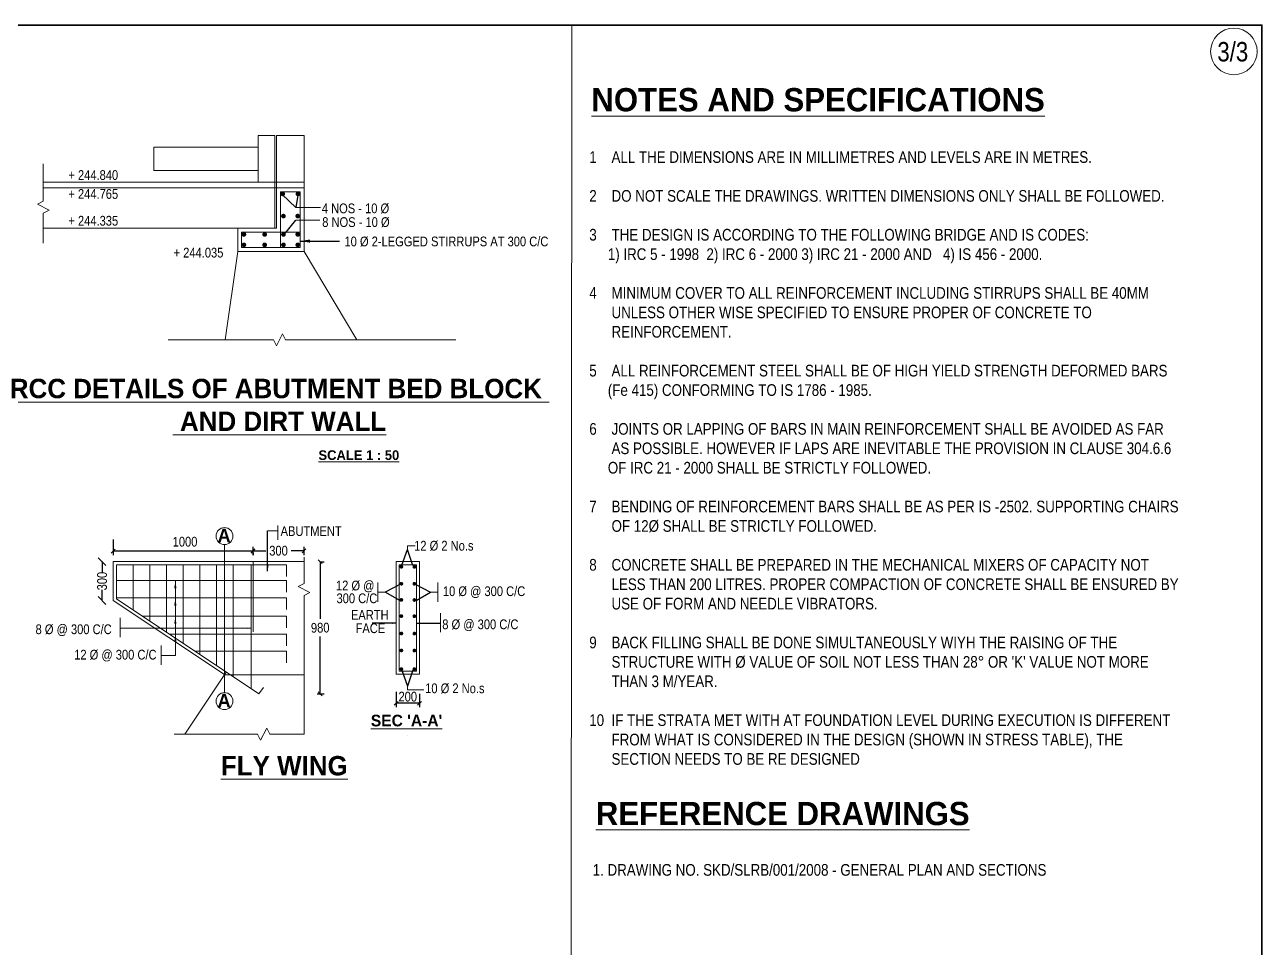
# Model space of a CAD drawing. Header units: millimetres. Extents: x 524327 to 595069, y -38330 to 9243.
# Drawn here: x 563194 to 595069, y -14544 to 9243 of the extents above; entities that cross this region are included whole.
import ezdxf
from ezdxf.enums import TextEntityAlignment as Align

# ---------------------------------------------------------------- set-up
doc = ezdxf.new("R2010")
doc.units = ezdxf.units.MM
doc.header["$LTSCALE"] = 300
doc.header["$MEASUREMENT"] = 0
doc.layers.add('MAIN', color=7, linetype='Continuous')
doc.styles.add('ARIAL NARROW', font='ARIALN.TTF', dxfattribs={"height": 250})
doc.styles.add('arn', font='ARIALN.TTF')
doc.styles.add('CITYBLUEPR', font='cityb___.ttf')
doc.dimstyles.get("Standard").update_dxf_attribs({"dimtxt": 200, "dimasz": 200, "dimexe": 0.18, "dimexo": 0.0625, "dimgap": 0.09, "dimtad": 0, "dimdec": 0, "dimzin": 0, "dimdsep": 46, "dimtxsty": 'ARIAL NARROW', "dimcen": 0.0851, "dimdle": 0.1, "dimse1": 1, "dimse2": 1, "dimadec": 0, "dimazin": 0, "dimtfac": 1, "dimtdec": 0, "dimtofl": 0, "dimtmove": 0, "dimatfit": 3, "dimfxl": 1, "dimtolj": 1, "dimtzin": 0, "dimarcsym": 0})
doc.dimstyles.new('STANDARD$0', dxfattribs={"dimscale": 88.888889, "dimtxt": 0.02, "dimasz": 0.02, "dimexe": 0.05, "dimexo": 0.1, "dimgap": 0.002, "dimtad": 2, "dimdec": 0, "dimzin": 1, "dimdsep": 46, "dimtxsty": 'Standard', "dimcen": 0.09, "dimadec": 0, "dimazin": 0, "dimtfac": 1, "dimtdec": 4, "dimtofl": 0, "dimtmove": 0, "dimatfit": 3, "dimfxl": 1, "dimtolj": 1, "dimtzin": 1, "dimarcsym": 0})
doc.dimstyles.new('STANDARD$7', dxfattribs={"dimtxt": 2, "dimasz": 2, "dimexe": 1.25, "dimexo": 0.625, "dimtad": 1, "dimdec": 0, "dimlfac": 0.5, "dimdsep": 46, "dimtxsty": 'ARIAL NARROW', "dimcen": 2.5, "dimdle": 0.1, "dimse1": 1, "dimse2": 1, "dimadec": 0, "dimazin": 0, "dimtfac": 1, "dimtdec": 0, "dimtmove": 0, "dimatfit": 3, "dimfxl": 1, "dimtolj": 1, "dimtzin": 0, "dimarcsym": 0})

# ---------------------------------------------------------------- blocks, each defined once
blk = doc.blocks.new('_Oblique')
at = {"color": 0, "linetype": 'ByBlock', "lineweight": -2}
blk.add_line((-0.5, -0.5), (0.5, 0.5), dxfattribs=at)
blk = doc.blocks.new('*D62')
at = {"layer": 'Defpoints', "color": 0, "lineweight": 9, "transparency": 16777216}
for p in [(572761, -7837), (573361, -7894), (572761, -8234)]:
    blk.add_point(p, dxfattribs=at)
at = {"layer": 'MAIN', "color": 0, "lineweight": -2, "transparency": 16777216}
for p, q in [((572761, -7937), (572761, -8334)), ((573361, -8234), (572761, -8234)), ((573361, -7994), (573361, -8334))]:
    blk.add_line(p, q, dxfattribs=at)
at = {"layer": 'MAIN', "color": 0, "lineweight": -2, "transparency": 16777216, "xscale": 100, "yscale": 100, "zscale": 100, "rotation": 180}
blk.add_blockref('_Oblique', (572761, -8234), dxfattribs=at)
at = {"layer": 'MAIN', "color": 0, "lineweight": -2, "transparency": 16777216, "xscale": 100, "yscale": 100, "zscale": 100}
blk.add_blockref('_Oblique', (573361, -8234), dxfattribs=at)
at = {"layer": 'MAIN', "color": 0, "lineweight": 9, "transparency": 16777216, "insert": (573059, -8064), "char_height": 250, "attachment_point": 5, "style": 'ARIAL NARROW'}
blk.add_mtext('\\A1;200', dxfattribs=at)
blk = doc.blocks.new('*D63')
at = {"layer": 'Defpoints', "color": 0, "lineweight": 9, "transparency": 16777216}
for p in [(564838, -4587), (565186, -4587), (564838, -5587)]:
    blk.add_point(p, dxfattribs=at)
at = {"layer": 'MAIN', "color": 0, "lineweight": -2, "transparency": 16777216}
for p, q in [((565186, -4586), (565186, -4860)), ((565186, -5587), (565186, -5313))]:
    blk.add_line(p, q, dxfattribs=at)
at = {"layer": 'MAIN', "color": 0, "lineweight": -2, "transparency": 16777216, "xscale": 200, "yscale": 200, "zscale": 200}
for p, rotation in [((565186, -4587), 90), ((565186, -5587), 270)]:
    blk.add_blockref('_Oblique', p, dxfattribs=dict(at, rotation=rotation))
at = {"layer": 'MAIN', "color": 0, "lineweight": 9, "transparency": 16777216, "insert": (565186, -5087), "char_height": 250, "attachment_point": 5, "rotation": 90, "style": 'ARIAL NARROW'}
blk.add_mtext('\\A1;300', dxfattribs=at)
blk = doc.blocks.new('*D64')
at = {"layer": 'Defpoints', "color": 0, "lineweight": 9, "transparency": 16777216}
for p in [(565473, -3919), (565473, -4318), (569073, -4260)]:
    blk.add_point(p, dxfattribs=at)
at = {"layer": 'MAIN', "color": 0, "lineweight": -2, "transparency": 16777216}
for p, q in [((565473, -4019), (565473, -4418)), ((569073, -4318), (565473, -4318)), ((569073, -4360), (569073, -4418))]:
    blk.add_line(p, q, dxfattribs=at)
at = {"layer": 'MAIN', "color": 0, "lineweight": -2, "transparency": 16777216, "xscale": 100, "yscale": 100, "zscale": 100, "rotation": 180}
blk.add_blockref('_Oblique', (565473, -4318), dxfattribs=at)
at = {"layer": 'MAIN', "color": 0, "lineweight": -2, "transparency": 16777216, "xscale": 100, "yscale": 100, "zscale": 100}
blk.add_blockref('_Oblique', (569073, -4318), dxfattribs=at)
at = {"layer": 'MAIN', "color": 0, "lineweight": 9, "transparency": 16777216, "insert": (567322, -4074), "char_height": 250, "attachment_point": 5, "style": 'ARIAL NARROW'}
blk.add_mtext('\\A1;1000', dxfattribs=at)
blk = doc.blocks.new('*D65')
at = {"layer": 'Defpoints', "color": 0, "lineweight": 9, "transparency": 16777216}
for p in [(570387, -4305), (569073, -4515), (570387, -4515)]:
    blk.add_point(p, dxfattribs=at)
at = {"layer": 'MAIN', "color": 0, "lineweight": -2, "transparency": 16777216}
for p, q in [((569073, -4415), (569073, -4205)), ((569073, -4305), (569404, -4305)), ((570387, -4305), (570056, -4305)), ((570387, -4415), (570387, -4205))]:
    blk.add_line(p, q, dxfattribs=at)
at = {"layer": 'MAIN', "color": 0, "lineweight": -2, "transparency": 16777216, "xscale": 100, "yscale": 100, "zscale": 100, "rotation": 180}
blk.add_blockref('_Oblique', (569073, -4305), dxfattribs=at)
at = {"layer": 'MAIN', "color": 0, "lineweight": -2, "transparency": 16777216, "xscale": 100, "yscale": 100, "zscale": 100}
blk.add_blockref('_Oblique', (570387, -4305), dxfattribs=at)
at = {"layer": 'MAIN', "color": 0, "lineweight": 9, "transparency": 16777216, "insert": (569730, -4305), "char_height": 250, "attachment_point": 5, "style": 'ARIAL NARROW'}
blk.add_mtext('\\A1;300', dxfattribs=at)
blk = doc.blocks.new('*D66')
at = {"layer": 'Defpoints', "color": 0, "lineweight": 9, "transparency": 16777216}
for p in [(570692, -4587), (570804, -4587), (570624, -7992)]:
    blk.add_point(p, dxfattribs=at)
at = {"layer": 'MAIN', "color": 0, "lineweight": -2, "transparency": 16777216}
for p, q in [((570792, -4587), (570904, -4587)), ((570804, -4587), (570804, -6062)), ((570804, -7992), (570804, -6517)), ((570724, -7992), (570904, -7992))]:
    blk.add_line(p, q, dxfattribs=at)
at = {"layer": 'MAIN', "color": 0, "lineweight": -2, "transparency": 16777216, "xscale": 100, "yscale": 100, "zscale": 100}
for p, rotation in [((570804, -4587), 90), ((570804, -7992), 270)]:
    blk.add_blockref('_Oblique', p, dxfattribs=dict(at, rotation=rotation))
at = {"layer": 'MAIN', "color": 0, "lineweight": 9, "transparency": 16777216, "insert": (570804, -6289), "char_height": 250, "attachment_point": 5, "rotation": 1, "style": 'ARIAL NARROW'}
blk.add_mtext('\\A1;980', dxfattribs=at)

msp = doc.modelspace()

# ---------------------------------------------------------------- linework, layer by layer
at = {"color": 0, "linetype": 'ByBlock', "lineweight": 9}
for points in [[(524326.8, 9242.5), (595068.7, 9242.5), (595068.7, -38329.6), (524326.8, -38329.6)], [(524346.8, 9222.5), (595048.7, 9222.5), (595048.7, -38309.6), (524346.8, -38309.6)]]:
    msp.add_lwpolyline(points, close=True, dxfattribs=at)
at = {"layer": 'MAIN', "color": 0, "lineweight": 9}
for p, q in [((524346.8, 9222.5), (595048.7, 9222.5)), ((577281.4, 9222.5), (577254.4, -38309.6)), ((595048.7, 9222.5), (595048.7, -38309.6)), ((569208.2, 6391.4), (569638, 6391.4)), ((569208.2, 5192), (569208.2, 6391.4)), ((569638, 5192), (569638, 6391.4)), ((569678, 5192), (569678, 6391.4)), ((569678, 6391.4), (570390, 6391.4)), ((569877.9, 6391.4), (569678, 6391.4)), ((569877.9, 6391.4), (570190.1, 6391.4)), ((570190.1, 6391.4), (570390, 6391.4)), ((570390, 5192), (570390, 6391.4)), ((570390, 5192), (570390, 5891.7)), ((563671, 4701.2), (563671, 5656.8)), ((563681, 5192), (564680.5, 5192)), ((570390, 5192), (564680.5, 5192)), ((569638, 4002.6), (569638, 5192)), ((569678, 4002.6), (569678, 5192)), ((570390, 3402.9), (570390, 5192)), ((570390, 3402.9), (570390, 5192)), ((563681, 5042.1), (564680.5, 5042.1)), ((570390, 5042.1), (564680.5, 5042.1)), ((569778, 4941.6), (569778.5, 4942.1)), ((569778, 3502.9), (569778, 4941.6)), ((570289.5, 4942.1), (569778.5, 4942.1)), ((570289.5, 4942.1), (570290, 4941.6)), ((570290, 3503.4), (570290, 4941.6)), ((563519.3, 4623.9), (563671, 4701.2)), ((563822.6, 4469.4), (563519.3, 4623.9)), ((563822.6, 4469.2), (563670.9, 4392)), ((570170.4, 4539.1), (570809.9, 4539.1)), ((563670.9, 4392), (563670.9, 3621.1)), ((570173.9, 4208.7), (570792.9, 4208.7)), ((568678.5, 4002.6), (563681, 4002.6)), ((568678.5, 3402.9), (568678.5, 4002.6)), ((569678, 4002.6), (568678.5, 4002.6)), ((568779, 3902.6), (568778.5, 3902.1)), ((568778.5, 3503.4), (568778.5, 3902.1)), ((570290, 3902.6), (568779, 3902.6)), ((568354.3, 1128.2), (568679.2, 3402.9)), ((570390, 3402.9), (568678.5, 3402.9)), ((568779, 3502.9), (568778.5, 3503.4)), ((570289.5, 3502.9), (568779, 3502.9)), ((570289.5, 3502.9), (570290, 3503.4)), ((571744.8, 1128.1), (570390.7, 3402.9)), ((569675.2, 976.5), (569829.7, 1279.7)), ((569829.7, 1279.7), (569907, 1128.1)), ((569597.8, 1128.2), (566885.4, 1128.2)), ((569675, 976.5), (569597.8, 1128.2)), ((569907, 1128.1), (574300.4, 1128.1)), ((569446.3, -3793.8), (569716.5, -3793.8)), ((569716.5, -3652.7), (569716.5, -4025.4)), ((568337.1, -7945.9), (568337.1, -4144.6)), ((573053.4, -4175.5), (573053.9, -4175)), ((573053.4, -4271.6), (573053.4, -4175.5)), ((573053.9, -4175), (573246.6, -4175)), ((565473, -5586), (565473, -4586.5)), ((565473, -4586.5), (569073, -4586.5)), ((565473, -4586.5), (569073, -4586.5)), ((565553, -4667), (565553.5, -4666.5)), ((565553, -5543.2), (565553, -4667)), ((565553.5, -4666.5), (569935.4, -4666.5)), ((565983, -5830.4), (565983, -4667)), ((566413, -6117), (566413, -4667)), ((566843, -6403.7), (566843, -4667)), ((567273, -6690.4), (567273, -4667)), ((567703, -6977), (567703, -4667)), ((568133, -7263.7), (568133, -4667)), ((568563, -7550.4), (568563, -4667)), ((569021.4, -7855.9), (569021.4, -4667)), ((569073, -6396.5), (569073, -4586.5)), ((569073, -4586.5), (570387.4, -4586.5)), ((569935.4, -4666.5), (569935.4, -4967.6)), ((570387.4, -4471.4), (570387.4, -5150.1)), ((572761.2, -4586.5), (572761.2, -7484.3)), ((572761.2, -4586.5), (573361.2, -4586.5)), ((572841.2, -4667), (572841.2, -7403.8)), ((572841.7, -4666.5), (573280.7, -4666.5)), ((573280.7, -4666.5), (573281.2, -4667)), ((573281.2, -4667), (573281.2, -7403.8)), ((573361.2, -4586.5), (573361.2, -7484.3)), ((565553.5, -5073.6), (569935.4, -5073.6)), ((567073, -5073.6), (567073, -7005.5)), ((569935.4, -5073.6), (569935.4, -5374.6)), ((570235.7, -5227.5), (570387.4, -5150.1)), ((570539.1, -5382.1), (570235.7, -5227.5)), ((570539.1, -5382.2), (570387.4, -5459.5)), ((572285.9, -5619.5), (572285.9, -5125.3)), ((572479.1, -5372.4), (572285.9, -5372.4)), ((573280.7, -5104.1), (573281.2, -5104.6)), ((573642.8, -5372.4), (573836, -5372.4)), ((573836, -5619.5), (573836, -5125.3)), ((565473, -5586), (565473.5, -5586.8)), ((568338.8, -7497), (565473.5, -5586.8)), ((565553, -5543.2), (565553.5, -5544)), ((565553.5, -5521.3), (569935.4, -5521.3)), ((569226.1, -7992.4), (565553.5, -5544)), ((569935.4, -5521.3), (569935.4, -5822.4)), ((570387.4, -5459.5), (570387.3, -9031.2)), ((573280.7, -5521.3), (573281.2, -5521.8)), ((565654.2, -6530.8), (565654.2, -6036.6)), ((566221.5, -5989.4), (569935.4, -5989.4)), ((569935.4, -5989.4), (569935.4, -6290.5)), ((573280.7, -5938.5), (573281.2, -5939)), ((573906.2, -6403.5), (573906.2, -5909.3)), ((566923.6, -6457.4), (569935.4, -6457.4)), ((569935.4, -6457.4), (569935.4, -6758.5)), ((573280.7, -6386.2), (573281.2, -6386.7)), ((566705.1, -7240), (566705.1, -6745.8)), ((567073, -7005.5), (566705.3, -7005.5)), ((567580, -6895), (569935.4, -6895)), ((569935.4, -6895), (569935.4, -7196.1)), ((573280.7, -6823.8), (573281.2, -6824.3)), ((573280.7, -7302), (573281.2, -7302.5)), ((568383.6, -7430.7), (567317.2, -9030.3)), ((568337.1, -7500.4), (570387.3, -7500.4)), ((568338.8, -7497), (568339.5, -7496.9)), ((572761.2, -7484.3), (573361.2, -7484.3)), ((572841.7, -7404.3), (573280.7, -7404.3)), ((573280.7, -7399.2), (573281.2, -7398.7)), ((569342, -7823.7), (569226.1, -7992.4)), ((573053.4, -7794.1), (573053.4, -7890.2)), ((573053.9, -7890.7), (573477, -7890.7)), ((569270.1, -9182.3), (569424.9, -8879)), ((569424.9, -8879), (569502.1, -9030.7)), ((569192.7, -9030.5), (567041.6, -9030.3)), ((569269.9, -9182.3), (569192.7, -9030.5)), ((570387.3, -9031.2), (569502.1, -9030.7)), ((573053.4, -9053.3), (573053.9, -9053.8))]:
    msp.add_line(p, q, dxfattribs=at)
msp.add_lwpolyline([(569208.2, 6091.6), (566515.6, 6091.6), (566515.6, 5491.9), (569208.2, 5491.9)], close=True, dxfattribs=at)
for points, const_width in [([(569808.6, 4885.6, -1), (569868.6, 4885.6, -1)], 60), ([(570200.6, 4885.6, -1), (570260.6, 4885.6, -1)], 60), ([(569827.1, 4314.6, -1), (569887.1, 4314.6, -1)], 60), ([(570195.1, 4314.6, -1), (570255.1, 4314.6, -1)], 60), ([(568808.6, 3841.6, -1), (568868.6, 3841.6, -1)], 60), ([(569342.6, 3841.6, -1), (569402.6, 3841.6, -1)], 60), ([(569827.1, 3841.6, -1), (569887.1, 3841.6, -1)], 60), ([(570195.1, 3841.6, -1), (570255.1, 3841.6, -1)], 60), ([(568808.6, 3573.6, -1), (568868.6, 3573.6, -1)], 60), ([(569342.6, 3573.6, -1), (569402.6, 3573.6, -1)], 60), ([(569827.1, 3573.6, -1), (569887.1, 3573.6, -1)], 60), ([(570195.1, 3573.6, -1), (570255.1, 3573.6, -1)], 60), ([(572870.4, -4716.9, 1), (572918.4, -4716.9, 1)], 48), ([(573205.1, -4719.4, 1), (573253.1, -4719.4, 1)], 48), ([(572870.4, -5154.4, 1), (572918.4, -5154.4, 1)], 48), ([(573205.1, -5156.9, 1), (573253.1, -5156.9, 1)], 48), ([(572870.4, -5571.6, 1), (572918.4, -5571.6, 1)], 48), ([(573205.1, -5574.1, 1), (573253.1, -5574.1, 1)], 48), ([(572870.4, -5988.8, 1), (572918.4, -5988.8, 1)], 48), ([(573205.1, -5991.3, 1), (573253.1, -5991.3, 1)], 48), ([(572870.4, -6436.6, 1), (572918.4, -6436.6, 1)], 48), ([(573205.1, -6439.1, 1), (573253.1, -6439.1, 1)], 48), ([(572870.4, -6874.1, 1), (572918.4, -6874.1, 1)], 48), ([(573205.1, -6876.6, 1), (573253.1, -6876.6, 1)], 48), ([(572870.4, -7352.4, 1), (572918.4, -7352.4, 1)], 48), ([(573205.1, -7354.9, 1), (573253.1, -7354.9, 1)], 48)]:
    msp.add_lwpolyline(points, format="xyb", close=True, dxfattribs=dict(at, const_width=const_width))
msp.add_lwpolyline([(569021.4, -6297.5), (565672, -6301)], dxfattribs=at)
for centre, radius in [((594337.2, 8555.2), 600), ((568338.5, -3926.8), 218.5), ((568338.5, -8177.6), 218.5)]:
    msp.add_circle(centre, radius, dxfattribs=at)
for points in [[(567042.9, -5270.3), (567073, -5095.5), (567101.2, -5270.7)], [(567042.9, -5718.1), (567073, -5543.2), (567101.2, -5718.4)], [(567042.9, -6186.2), (567073, -6011.3), (567101.2, -6186.5)], [(566741.3, -6283.8), (566841.3, -6300.3), (566741.3, -6317.1)], [(567171.3, -6283.8), (567271.3, -6300.3), (567171.3, -6317.1)], [(567601.3, -6283.8), (567701.3, -6300.3), (567601.3, -6317.1)], [(568031.3, -6283.8), (568131.3, -6300.3), (568031.3, -6317.1)], [(568461.3, -6283.8), (568561.3, -6300.3), (568461.3, -6317.1)], [(568919.6, -6283.8), (569019.6, -6300.3), (568919.6, -6317.1)], [(567042.9, -6654.2), (567073, -6479.4), (567101.2, -6654.6)]]:
    msp.add_solid(points, dxfattribs=at)

# ---------------------------------------------------------------- texts
for s, height, style, p in [('3/3', 500, 'ARIAL NARROW', (593911.3, 8298)), ('%%UNOTES AND SPECIFICATIONS', 600, 'CITYBLUEPR', (577788.6, 7011.9)), ('+ 244.840', 250, 'ARIAL NARROW', (564317.4, 5246.2)), ('+ 244.765', 250, 'ARIAL NARROW', (564317.4, 4759.7)), ('+ 244.335', 250, 'ARIAL NARROW', (564317.4, 4069.2)), ('+ 244.035', 250, 'ARIAL NARROW', (567028, 3247.7)), ('12 %%C 2 No.s', 250, 'ARIAL NARROW', (573223.7, -4301)), ('12 %%C @ ', 250, 'ARIAL NARROW', (571209.6, -5326.1)), ('300 C/C', 250, 'ARIAL NARROW', (571224.2, -5654.9)), ('10 %%C @ 300 C/C', 250, 'ARIAL NARROW', (573964, -5472.2)), ('EARTH', 250, 'ARIAL NARROW', (571595.4, -6083.6)), ('8 %%C @ 300 C/C', 250, 'ARIAL NARROW', (563472.1, -6452.5)), ('FACE', 250, 'ARIAL NARROW', (571715.2, -6425.5)), ('8 %%C @ 300 C/C', 250, 'ARIAL NARROW', (573948, -6325.1)), ('12 %%C @ 300 C/C', 250, 'ARIAL NARROW', (564467.7, -7107.1)), ('10 %%C 2 No.s', 250, 'ARIAL NARROW', (573507.8, -7973.4)), ('%%UREFERENCE DRAWINGS', 600, 'CITYBLUEPR', (577902.5, -11373.3)), ('1. DRAWING NO. SKD/SLRB/001/2008 - GENERAL PLAN AND SECTIONS', 300, 'ARIAL NARROW', (577822.6, -12675.2))]:
    msp.add_text(s, height=height, dxfattribs=dict(at, style=style)).set_placement(p)
at = {"layer": 'MAIN', "color": 0, "lineweight": 9, "style": 'CITYBLUEPR'}
for s, height, p in [('%%URCC DETAILS OF ABUTMENT BED BLOCK ', 500, (569754.4, -376.4)), ('%%U AND DIRT WALL', 500, (569754.4, -1219.4)), ('%%USCALE 1 : 50', 250, (571799.2, -1967.8)), ('A', 350, (568328.8, -4087.8)), ('A', 350, (568328.8, -8338.6)), ("%%USEC 'A-A'", 300, (573027.4, -8828.5)), ('%%UFLY WING', 500, (569879.5, -10091.6))]:
    msp.add_text(s, height=height, dxfattribs=at).set_placement(p, align=Align.CENTER)
at = {"layer": 'MAIN', "color": 0, "lineweight": 9, "insert": (577734.5, 5984.8), "char_height": 300, "width": 16000, "attachment_point": 1, "style": 'arn'}
msp.add_mtext("\\pt12600;1    ALL THE DIMENSIONS ARE IN MILLIMETRES AND LEVELS ARE IN METRES.\\P\\ptz;\\P2    DO NOT SCALE THE DRAWINGS. WRITTEN DIMENSIONS ONLY SHALL BE FOLLOWED.\\P\\P3    THE DESIGN IS ACCORDING TO THE FOLLOWING BRIDGE AND IS CODES: \\P     1) IRC 5 - 1998  2) IRC 6 - 2000 3) IRC 21 - 2000 AND   4) IS 456 - 2000. \\P\\P4    MINIMUM COVER TO ALL REINFORCEMENT INCLUDING STIRRUPS SHALL BE 40MM    \\P      UNLESS OTHER WISE SPECIFIED TO ENSURE PROPER OF CONCRETE TO   \\P      REINFORCEMENT.\\P\\P5    ALL REINFORCEMENT STEEL SHALL BE OF HIGH YIELD STRENGTH DEFORMED BARS\\P     (Fe 415) CONFORMING TO IS 1786 - 1985.\\P\\P6    JOINTS OR LAPPING OF BARS IN MAIN REINFORCEMENT SHALL BE AVOIDED AS FAR  \\P      AS POSSIBLE. HOWEVER IF LAPS ARE INEVITABLE THE PROVISION IN CLAUSE 304.6.6  \\P     OF IRC 21 - 2000 SHALL BE STRICTLY FOLLOWED.\\P\\P7    BENDING OF REINFORCEMENT BARS SHALL BE AS PER IS -2502. SUPPORTING CHAIRS  \\P      OF 12%%C {\\fArial Narrow|b0|i0|c0|p32;SHALL BE STRICTLY FOLLOWED.\\P\\P}8    CONCRETE SHALL BE PREPARED IN THE MECHANICAL MIXERS OF CAPACITY NOT  \\P      LESS THAN 200 LITRES. PROPER COMPACTION OF CONCRETE SHALL BE ENSURED BY  \\P      USE OF FORM AND NEEDLE VIBRATORS.\\P\\P9    BACK FILLING SHALL BE DONE SIMULTANEOUSLY WIYH THE RAISING OF THE \\P      STRUCTURE WITH %%C VALUE OF SOIL NOT LESS THAN 28° OR 'K' VALUE NOT MORE \\P      THAN 3 M/YEAR.\\P\\P10  IF THE STRATA MET WITH AT FOUNDATION LEVEL DURING EXECUTION IS DIFFERENT \\P      FROM WHAT IS CONSIDERED IN THE DESIGN (SHOWN IN STRESS TABLE), THE \\P      SECTION NEEDS TO BE RE DESIGNED", dxfattribs=at)
at = {"layer": 'MAIN', "color": 0, "lineweight": 9, "char_height": 250, "style": 'ARIAL NARROW'}
for s, insert, attachment_point in [('4 NOS - 10 %%C', (570845.3, 4379.3), 7), ('8 NOS - 10 %%C', (570856.2, 4025.2), 7), ('10 %%C 2-LEGGED STIRRUPS AT 300 C/C', (571429.1, 3526.3), 7), ('ABUTMENT', (571358.1, -3800.5), 6)]:
    msp.add_mtext(s, dxfattribs=dict(at, insert=insert, attachment_point=attachment_point))

# ---------------------------------------------------------------- dimensions: what is measured, and where the dimension line sits
at = {"layer": 'MAIN', "color": 0, "lineweight": 9}
for base, p1, p2, text, picture, middle in [((565473, -4317.8), (569073, -4260.4), (565473, -3919.3), '1000', '*D64', (567321.6, -4073.7)), ((572761.2, -8233.9), (573361.2, -7893.6), (572761.2, -7836.8), '200', '*D62', (573059.2, -8064.1))]:
    dim = msp.add_linear_dim(base=base, p1=p1, p2=p2, text=text, dimstyle='STANDARD$0', override={"dimscale": 1, "dimtxt": 250, "dimasz": 100, "dimexe": 100, "dimexo": 100, "dimgap": 100, "dimtad": 0, "dimtoh": 1, "dimzin": 0, "dimtxsty": 'ARIAL NARROW', "dimblk1": 'Oblique', "dimblk2": 'Oblique', "dimsah": 1, "dimtmove": 2, "dimtzin": 0}, dxfattribs=at)
    dim.commit()
    dim.dimension.update_dxf_attribs({"geometry": picture, "text_midpoint": middle, "dimtype": 160})
dim = msp.add_linear_dim(base=(570387.4, -4305.1), p1=(569073, -4515.2), p2=(570387.4, -4515.2), text='300', dimstyle='STANDARD$0', override={"dimscale": 1, "dimtxt": 250, "dimasz": 100, "dimexe": 100, "dimexo": 100, "dimgap": 100, "dimtad": 0, "dimtoh": 1, "dimzin": 0, "dimtxsty": 'ARIAL NARROW', "dimblk1": 'Oblique', "dimblk2": 'Oblique', "dimsah": 1, "dimtmove": 2, "dimtzin": 0}, dxfattribs=at)
dim.commit()
dim.dimension.update_dxf_attribs({"geometry": '*D65', "text_midpoint": (569730.2, -4305.1)})
dim = msp.add_linear_dim(base=(565186, -4586.5), p1=(564838.1, -5586.8), p2=(564838.1, -4586.5), angle=90, text='300', dimstyle='Standard', override={"dimtxt": 250, "dimblk1": 'Oblique', "dimblk2": 'Oblique', "dimsah": 1}, dxfattribs=at)
dim.commit()
dim.dimension.update_dxf_attribs({"geometry": '*D63', "text_midpoint": (565186, -5086.7)})
dim = msp.add_linear_dim(base=(570804.5, -4586.5), p1=(570623.5, -7992.4), p2=(570692.2, -4586.5), angle=90, text='980', dimstyle='STANDARD$0', override={"dimscale": 1, "dimtxt": 250, "dimasz": 100, "dimexe": 100, "dimexo": 100, "dimgap": 100, "dimtad": 0, "dimtoh": 1, "dimzin": 0, "dimtxsty": 'ARIAL NARROW', "dimblk1": 'Oblique', "dimblk2": 'Oblique', "dimsah": 1, "dimtzin": 0}, dxfattribs=at)
dim.commit()
dim.dimension.update_dxf_attribs({"geometry": '*D66', "text_midpoint": (570804.5, -6289.5), "text_rotation": 1})

# ---------------------------------------------------------------- leaders
for points, override in [([(569825.1, 4873.4), (570177, 4538.9)], {"dimtxt": 300, "dimasz": 100, "dimexe": 0.18, "dimexo": 0.0625, "dimgap": 0.09, "dimtad": 0, "dimtoh": 1, "dimlfac": 1, "dimzin": 0, "dimtxsty": 'arn', "dimcen": 0.09, "dimdle": 200, "dimtdec": 4, "dimtofl": 0}), ([(570230.6, 4855.6), (570177, 4538.9)], {"dimtxt": 300, "dimasz": 100, "dimexe": 0.18, "dimexo": 0.0625, "dimgap": 0.09, "dimtad": 0, "dimtoh": 1, "dimlfac": 1, "dimzin": 0, "dimtxsty": 'arn', "dimcen": 0.09, "dimdle": 200, "dimtdec": 4, "dimtofl": 0}), ([(569886.1, 3849.1), (570173.9, 4208.7)], {"dimtxt": 300, "dimasz": 100, "dimexe": 0.18, "dimexo": 0.0625, "dimgap": 0.09, "dimtad": 0, "dimtoh": 1, "dimlfac": 1, "dimzin": 0, "dimtxsty": 'arn', "dimcen": 0.09, "dimdle": 200, "dimtdec": 4, "dimtofl": 0}), ([(570289.9, 3670.6), (571303.5, 3670.6)], {"dimtxt": 300, "dimasz": 250, "dimexe": 0.18, "dimexo": 0.0625, "dimgap": 0.09, "dimtad": 0, "dimtoh": 1, "dimlfac": 1, "dimzin": 0, "dimtxsty": 'arn', "dimcen": 0.09, "dimdle": 200, "dimtdec": 4, "dimtofl": 0}), ([(569448.7, -4829.6), (569446.3, -3793.8)], {"dimtxt": 200, "dimasz": 175, "dimexe": 0.18, "dimexo": 0.0625, "dimgap": 0.09, "dimtad": 0, "dimtoh": 1, "dimlfac": 1, "dimzin": 0, "dimcen": 0.09, "dimtdec": 4, "dimtofl": 0}), ([(572908.9, -4680.9), (573053.4, -4271.6)], {"dimtxt": 250, "dimasz": 100, "dimexe": 100, "dimexo": 100, "dimgap": 100, "dimtad": 0, "dimtoh": 1, "dimlfac": 1, "dimzin": 0, "dimtxsty": 'ARIAL NARROW', "dimcen": 0.09, "dimtdec": 4, "dimtofl": 0}), ([(573190.5, -4683.3), (573053.4, -4271.6)], {"dimtxt": 250, "dimasz": 100, "dimexe": 100, "dimexo": 100, "dimgap": 100, "dimtad": 0, "dimtoh": 1, "dimlfac": 1, "dimzin": 0, "dimtxsty": 'ARIAL NARROW', "dimcen": 0.09, "dimtdec": 4, "dimtofl": 0}), ([(572888.5, -5154.7), (572479.1, -5372.4)], {"dimtxt": 250, "dimasz": 100, "dimexe": 100, "dimexo": 100, "dimgap": 100, "dimtad": 0, "dimtoh": 1, "dimlfac": 1, "dimzin": 0, "dimtxsty": 'ARIAL NARROW', "dimcen": 0.09, "dimtdec": 4, "dimtofl": 0}), ([(572850.6, -5590.1), (572479.1, -5372.4)], {"dimtxt": 250, "dimasz": 100, "dimexe": 100, "dimexo": 100, "dimgap": 100, "dimtad": 0, "dimtoh": 1, "dimlfac": 1, "dimzin": 0, "dimtxsty": 'ARIAL NARROW', "dimcen": 0.09, "dimtdec": 4, "dimtofl": 0}), ([(573233.5, -5154.7), (573642.8, -5372.4)], {"dimtxt": 250, "dimasz": 100, "dimexe": 100, "dimexo": 100, "dimgap": 100, "dimtad": 0, "dimtoh": 1, "dimlfac": 1, "dimzin": 0, "dimtxsty": 'ARIAL NARROW', "dimcen": 0.09, "dimtdec": 4, "dimtofl": 0}), ([(573271.4, -5590.1), (573642.8, -5372.4)], {"dimtxt": 250, "dimasz": 100, "dimexe": 100, "dimexo": 100, "dimgap": 100, "dimtad": 0, "dimtoh": 1, "dimlfac": 1, "dimzin": 0, "dimtxsty": 'ARIAL NARROW', "dimcen": 0.09, "dimtdec": 4, "dimtofl": 0}), ([(572756.8, -6173), (572145, -6173.6)], {"dimtxt": 250, "dimasz": 100, "dimexe": 100, "dimexo": 100, "dimgap": 100, "dimtad": 0, "dimtoh": 1, "dimlfac": 1, "dimzin": 0, "dimtxsty": 'ARIAL NARROW', "dimcen": 0.09, "dimtdec": 4, "dimtofl": 0}), ([(573276.6, -6173), (573888.4, -6173.6)], {"dimtxt": 250, "dimasz": 100, "dimexe": 100, "dimexo": 100, "dimgap": 100, "dimtad": 0, "dimtoh": 1, "dimlfac": 1, "dimzin": 0, "dimtxsty": 'ARIAL NARROW', "dimcen": 0.09, "dimtdec": 4, "dimtofl": 0}), ([(572908.9, -7384.8), (573053.4, -7794.1)], {"dimtxt": 250, "dimasz": 100, "dimexe": 100, "dimexo": 100, "dimgap": 100, "dimtad": 0, "dimtoh": 1, "dimlfac": 1, "dimzin": 0, "dimtxsty": 'ARIAL NARROW', "dimcen": 0.09, "dimtdec": 4, "dimtofl": 0}), ([(573190.5, -7382.4), (573053.4, -7794.1)], {"dimtxt": 250, "dimasz": 100, "dimexe": 100, "dimexo": 100, "dimgap": 100, "dimtad": 0, "dimtoh": 1, "dimlfac": 1, "dimzin": 0, "dimtxsty": 'ARIAL NARROW', "dimcen": 0.09, "dimtdec": 4, "dimtofl": 0})]:
    msp.add_leader(points, dimstyle='STANDARD$7', override=override, dxfattribs=at)

doc.saveas('drawing.dxf')
